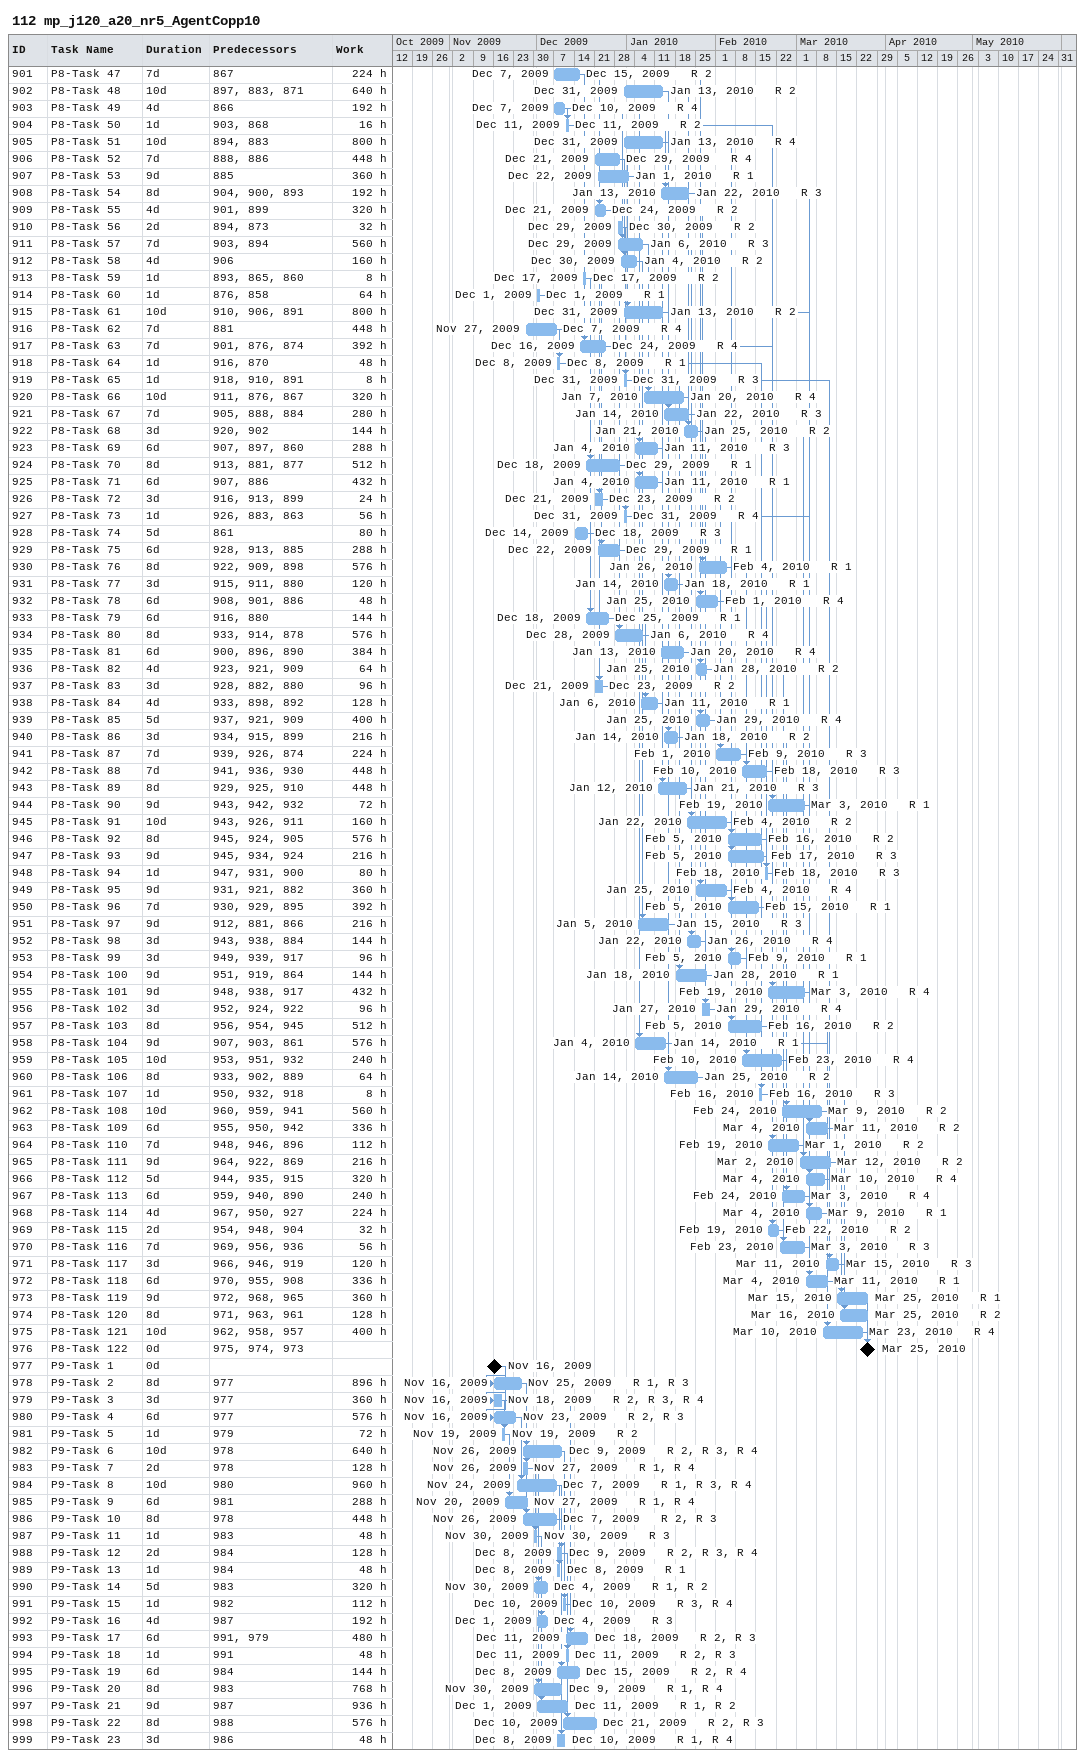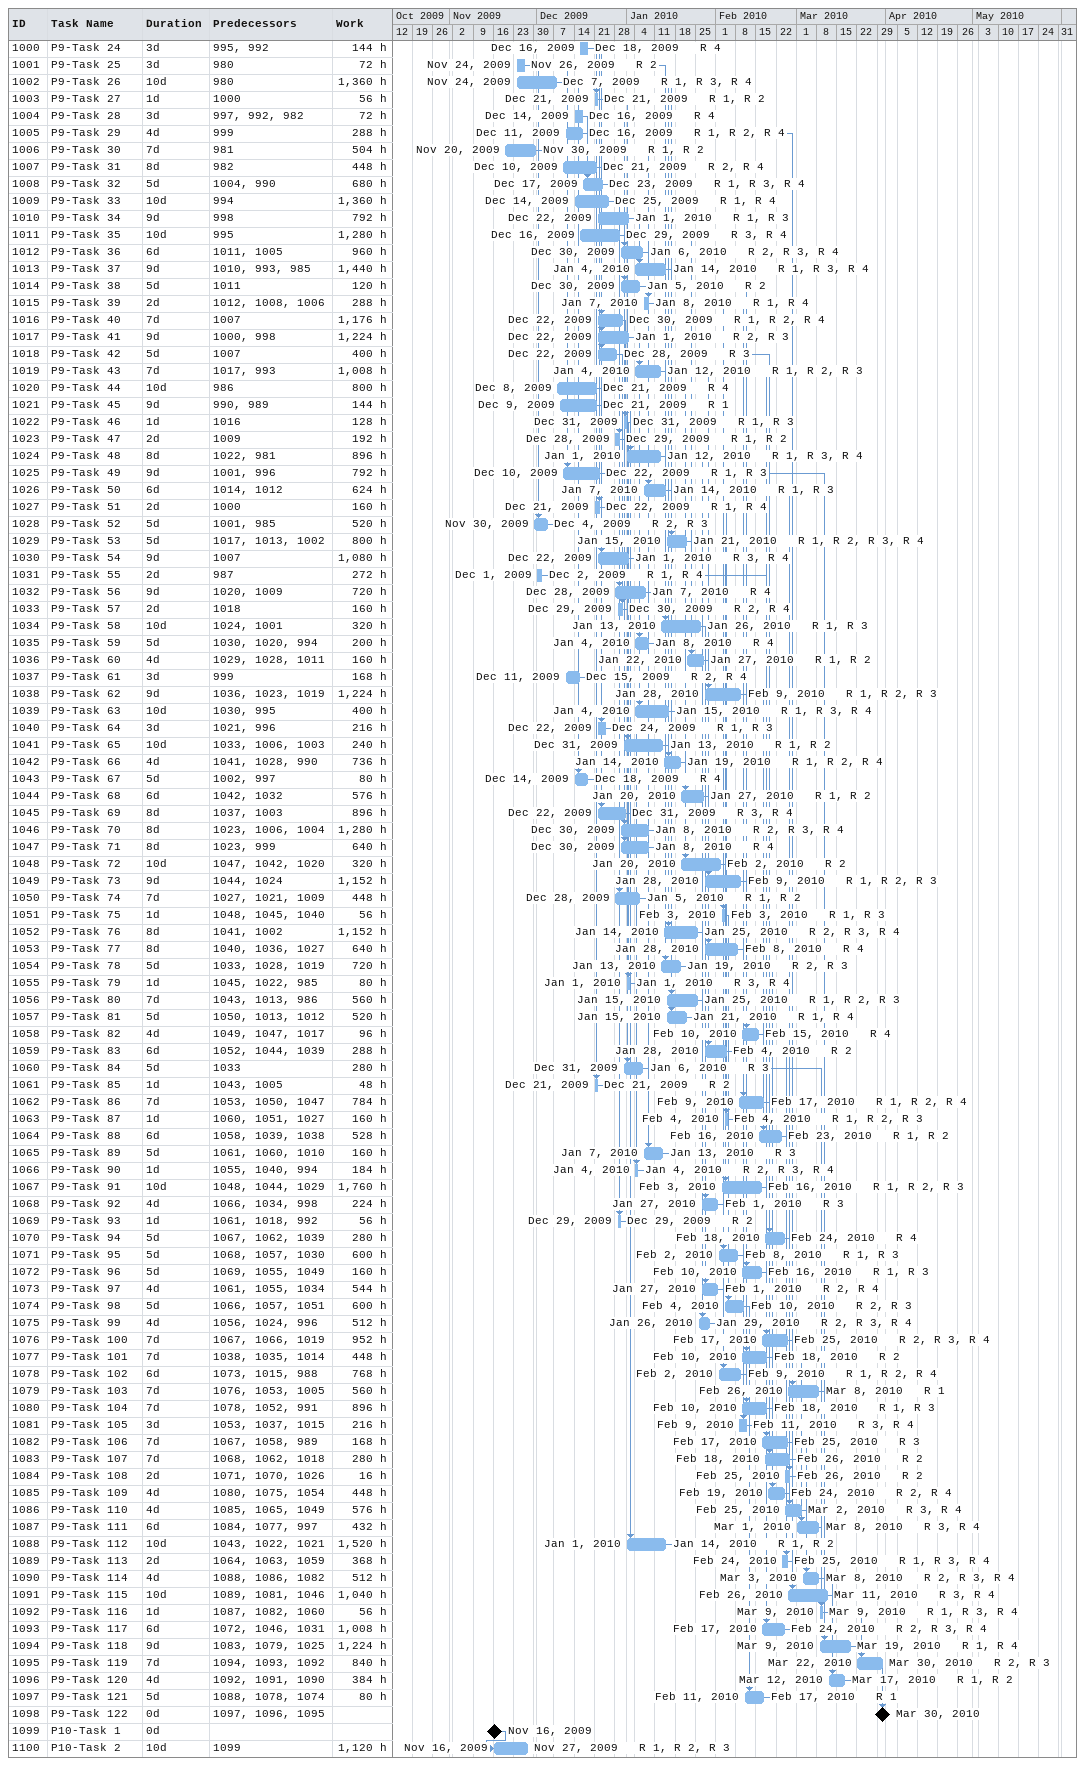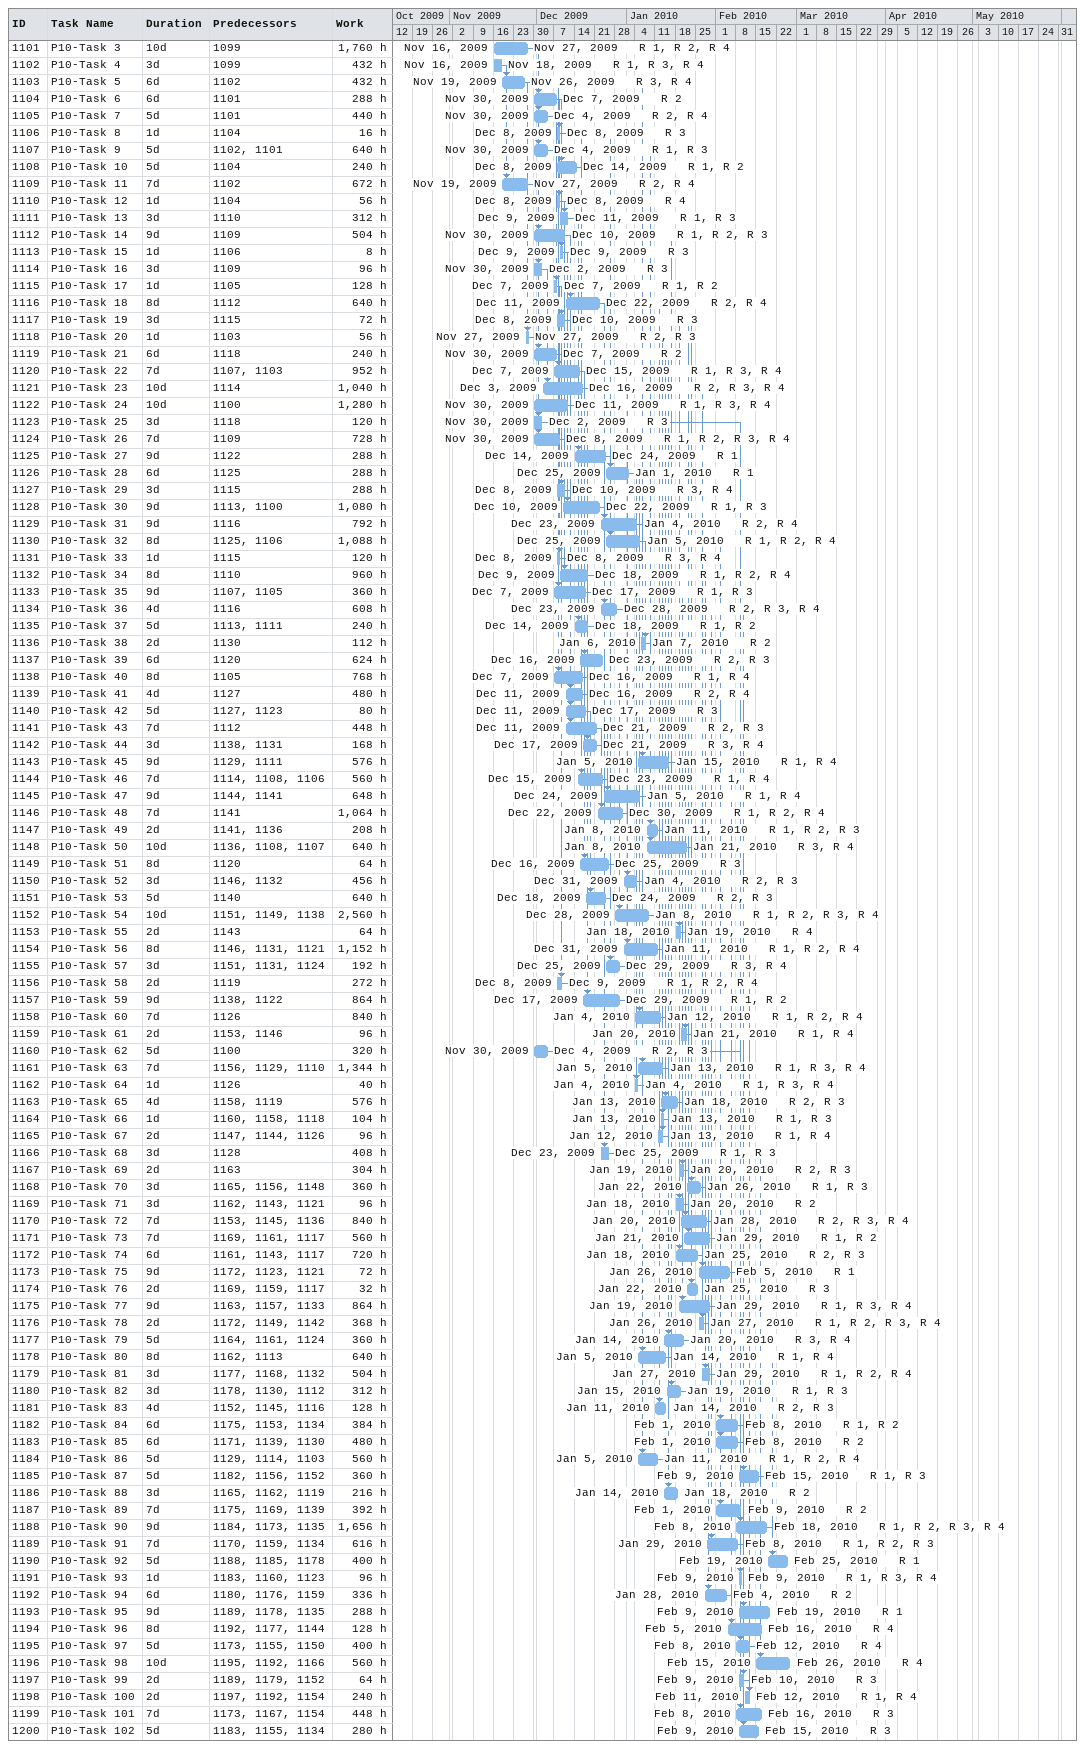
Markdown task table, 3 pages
112 mp_j120_a20_nr5_AgentCopp10

| ID | Task | Duration | Start | Finish | Predecessors | Resources | Work (h) |
|---|---|---|---|---|---|---|---|
| 901 | P8-Task 47 | 7d | 2009-12-07 | 2009-12-15 | 867 | R 2 | 224 |
| 902 | P8-Task 48 | 10d | 2009-12-31 | 2010-01-13 | 897, 883, 871 | R 2 | 640 |
| 903 | P8-Task 49 | 4d | 2009-12-07 | 2009-12-10 | 866 | R 4 | 192 |
| 904 | P8-Task 50 | 1d | 2009-12-11 | 2009-12-11 | 903, 868 | R 2 | 16 |
| 905 | P8-Task 51 | 10d | 2009-12-31 | 2010-01-13 | 894, 883 | R 4 | 800 |
| 906 | P8-Task 52 | 7d | 2009-12-21 | 2009-12-29 | 888, 886 | R 4 | 448 |
| 907 | P8-Task 53 | 9d | 2009-12-22 | 2010-01-01 | 885 | R 1 | 360 |
| 908 | P8-Task 54 | 8d | 2010-01-13 | 2010-01-22 | 904, 900, 893 | R 3 | 192 |
| 909 | P8-Task 55 | 4d | 2009-12-21 | 2009-12-24 | 901, 899 | R 2 | 320 |
| 910 | P8-Task 56 | 2d | 2009-12-29 | 2009-12-30 | 894, 873 | R 2 | 32 |
| 911 | P8-Task 57 | 7d | 2009-12-29 | 2010-01-06 | 903, 894 | R 3 | 560 |
| 912 | P8-Task 58 | 4d | 2009-12-30 | 2010-01-04 | 906 | R 2 | 160 |
| 913 | P8-Task 59 | 1d | 2009-12-17 | 2009-12-17 | 893, 865, 860 | R 2 | 8 |
| 914 | P8-Task 60 | 1d | 2009-12-01 | 2009-12-01 | 876, 858 | R 1 | 64 |
| 915 | P8-Task 61 | 10d | 2009-12-31 | 2010-01-13 | 910, 906, 891 | R 2 | 800 |
| 916 | P8-Task 62 | 7d | 2009-11-27 | 2009-12-07 | 881 | R 4 | 448 |
| 917 | P8-Task 63 | 7d | 2009-12-16 | 2009-12-24 | 901, 876, 874 | R 4 | 392 |
| 918 | P8-Task 64 | 1d | 2009-12-08 | 2009-12-08 | 916, 870 | R 1 | 48 |
| 919 | P8-Task 65 | 1d | 2009-12-31 | 2009-12-31 | 918, 910, 891 | R 3 | 8 |
| 920 | P8-Task 66 | 10d | 2010-01-07 | 2010-01-20 | 911, 876, 867 | R 4 | 320 |
| 921 | P8-Task 67 | 7d | 2010-01-14 | 2010-01-22 | 905, 888, 884 | R 3 | 280 |
| 922 | P8-Task 68 | 3d | 2010-01-21 | 2010-01-25 | 920, 902 | R 2 | 144 |
| 923 | P8-Task 69 | 6d | 2010-01-04 | 2010-01-11 | 907, 897, 860 | R 3 | 288 |
| 924 | P8-Task 70 | 8d | 2009-12-18 | 2009-12-29 | 913, 881, 877 | R 1 | 512 |
| 925 | P8-Task 71 | 6d | 2010-01-04 | 2010-01-11 | 907, 886 | R 1 | 432 |
| 926 | P8-Task 72 | 3d | 2009-12-21 | 2009-12-23 | 916, 913, 899 | R 2 | 24 |
| 927 | P8-Task 73 | 1d | 2009-12-31 | 2009-12-31 | 926, 883, 863 | R 4 | 56 |
| 928 | P8-Task 74 | 5d | 2009-12-14 | 2009-12-18 | 861 | R 3 | 80 |
| 929 | P8-Task 75 | 6d | 2009-12-22 | 2009-12-29 | 928, 913, 885 | R 1 | 288 |
| 930 | P8-Task 76 | 8d | 2010-01-26 | 2010-02-04 | 922, 909, 898 | R 1 | 576 |
| 931 | P8-Task 77 | 3d | 2010-01-14 | 2010-01-18 | 915, 911, 880 | R 1 | 120 |
| 932 | P8-Task 78 | 6d | 2010-01-25 | 2010-02-01 | 908, 901, 886 | R 4 | 48 |
| 933 | P8-Task 79 | 6d | 2009-12-18 | 2009-12-25 | 916, 880 | R 1 | 144 |
| 934 | P8-Task 80 | 8d | 2009-12-28 | 2010-01-06 | 933, 914, 878 | R 4 | 576 |
| 935 | P8-Task 81 | 6d | 2010-01-13 | 2010-01-20 | 900, 896, 890 | R 4 | 384 |
| 936 | P8-Task 82 | 4d | 2010-01-25 | 2010-01-28 | 923, 921, 909 | R 2 | 64 |
| 937 | P8-Task 83 | 3d | 2009-12-21 | 2009-12-23 | 928, 882, 880 | R 2 | 96 |
| 938 | P8-Task 84 | 4d | 2010-01-06 | 2010-01-11 | 933, 898, 892 | R 1 | 128 |
| 939 | P8-Task 85 | 5d | 2010-01-25 | 2010-01-29 | 937, 921, 909 | R 4 | 400 |
| 940 | P8-Task 86 | 3d | 2010-01-14 | 2010-01-18 | 934, 915, 899 | R 2 | 216 |
| 941 | P8-Task 87 | 7d | 2010-02-01 | 2010-02-09 | 939, 926, 874 | R 3 | 224 |
| 942 | P8-Task 88 | 7d | 2010-02-10 | 2010-02-18 | 941, 936, 930 | R 3 | 448 |
| 943 | P8-Task 89 | 8d | 2010-01-12 | 2010-01-21 | 929, 925, 910 | R 3 | 448 |
| 944 | P8-Task 90 | 9d | 2010-02-19 | 2010-03-03 | 943, 942, 932 | R 1 | 72 |
| 945 | P8-Task 91 | 10d | 2010-01-22 | 2010-02-04 | 943, 926, 911 | R 2 | 160 |
| 946 | P8-Task 92 | 8d | 2010-02-05 | 2010-02-16 | 945, 924, 905 | R 2 | 576 |
| 947 | P8-Task 93 | 9d | 2010-02-05 | 2010-02-17 | 945, 934, 924 | R 3 | 216 |
| 948 | P8-Task 94 | 1d | 2010-02-18 | 2010-02-18 | 947, 931, 900 | R 3 | 80 |
| 949 | P8-Task 95 | 9d | 2010-01-25 | 2010-02-04 | 931, 921, 882 | R 4 | 360 |
| 950 | P8-Task 96 | 7d | 2010-02-05 | 2010-02-15 | 930, 929, 895 | R 1 | 392 |
| 951 | P8-Task 97 | 9d | 2010-01-05 | 2010-01-15 | 912, 881, 866 | R 3 | 216 |
| 952 | P8-Task 98 | 3d | 2010-01-22 | 2010-01-26 | 943, 938, 884 | R 4 | 144 |
| 953 | P8-Task 99 | 3d | 2010-02-05 | 2010-02-09 | 949, 939, 917 | R 1 | 96 |
| 954 | P8-Task 100 | 9d | 2010-01-18 | 2010-01-28 | 951, 919, 864 | R 1 | 144 |
| 955 | P8-Task 101 | 9d | 2010-02-19 | 2010-03-03 | 948, 938, 917 | R 4 | 432 |
| 956 | P8-Task 102 | 3d | 2010-01-27 | 2010-01-29 | 952, 924, 922 | R 4 | 96 |
| 957 | P8-Task 103 | 8d | 2010-02-05 | 2010-02-16 | 956, 954, 945 | R 2 | 512 |
| 958 | P8-Task 104 | 9d | 2010-01-04 | 2010-01-14 | 907, 903, 861 | R 1 | 576 |
| 959 | P8-Task 105 | 10d | 2010-02-10 | 2010-02-23 | 953, 951, 932 | R 4 | 240 |
| 960 | P8-Task 106 | 8d | 2010-01-14 | 2010-01-25 | 933, 902, 889 | R 2 | 64 |
| 961 | P8-Task 107 | 1d | 2010-02-16 | 2010-02-16 | 950, 932, 918 | R 3 | 8 |
| 962 | P8-Task 108 | 10d | 2010-02-24 | 2010-03-09 | 960, 959, 941 | R 2 | 560 |
| 963 | P8-Task 109 | 6d | 2010-03-04 | 2010-03-11 | 955, 950, 942 | R 2 | 336 |
| 964 | P8-Task 110 | 7d | 2010-02-19 | 2010-03-01 | 948, 946, 896 | R 2 | 112 |
| 965 | P8-Task 111 | 9d | 2010-03-02 | 2010-03-12 | 964, 922, 869 | R 2 | 216 |
| 966 | P8-Task 112 | 5d | 2010-03-04 | 2010-03-10 | 944, 935, 915 | R 4 | 320 |
| 967 | P8-Task 113 | 6d | 2010-02-24 | 2010-03-03 | 959, 940, 890 | R 4 | 240 |
| 968 | P8-Task 114 | 4d | 2010-03-04 | 2010-03-09 | 967, 950, 927 | R 1 | 224 |
| 969 | P8-Task 115 | 2d | 2010-02-19 | 2010-02-22 | 954, 948, 904 | R 2 | 32 |
| 970 | P8-Task 116 | 7d | 2010-02-23 | 2010-03-03 | 969, 956, 936 | R 3 | 56 |
| 971 | P8-Task 117 | 3d | 2010-03-11 | 2010-03-15 | 966, 946, 919 | R 3 | 120 |
| 972 | P8-Task 118 | 6d | 2010-03-04 | 2010-03-11 | 970, 955, 908 | R 1 | 336 |
| 973 | P8-Task 119 | 9d | 2010-03-15 | 2010-03-25 | 972, 968, 965 | R 1 | 360 |
| 974 | P8-Task 120 | 8d | 2010-03-16 | 2010-03-25 | 971, 963, 961 | R 2 | 128 |
| 975 | P8-Task 121 | 10d | 2010-03-10 | 2010-03-23 | 962, 958, 957 | R 4 | 400 |
| 976 | P8-Task 122 | 0d | 2010-03-25 | 2010-03-25 | 975, 974, 973 |  |  |
| 977 | P9-Task 1 | 0d | 2009-11-16 | 2009-11-16 |  |  |  |
| 978 | P9-Task 2 | 8d | 2009-11-16 | 2009-11-25 | 977 | R 1, R 3 | 896 |
| 979 | P9-Task 3 | 3d | 2009-11-16 | 2009-11-18 | 977 | R 2, R 3, R 4 | 360 |
| 980 | P9-Task 4 | 6d | 2009-11-16 | 2009-11-23 | 977 | R 2, R 3 | 576 |
| 981 | P9-Task 5 | 1d | 2009-11-19 | 2009-11-19 | 979 | R 2 | 72 |
| 982 | P9-Task 6 | 10d | 2009-11-26 | 2009-12-09 | 978 | R 2, R 3, R 4 | 640 |
| 983 | P9-Task 7 | 2d | 2009-11-26 | 2009-11-27 | 978 | R 1, R 4 | 128 |
| 984 | P9-Task 8 | 10d | 2009-11-24 | 2009-12-07 | 980 | R 1, R 3, R 4 | 960 |
| 985 | P9-Task 9 | 6d | 2009-11-20 | 2009-11-27 | 981 | R 1, R 4 | 288 |
| 986 | P9-Task 10 | 8d | 2009-11-26 | 2009-12-07 | 978 | R 2, R 3 | 448 |
| 987 | P9-Task 11 | 1d | 2009-11-30 | 2009-11-30 | 983 | R 3 | 48 |
| 988 | P9-Task 12 | 2d | 2009-12-08 | 2009-12-09 | 984 | R 2, R 3, R 4 | 128 |
| 989 | P9-Task 13 | 1d | 2009-12-08 | 2009-12-08 | 984 | R 1 | 48 |
| 990 | P9-Task 14 | 5d | 2009-11-30 | 2009-12-04 | 983 | R 1, R 2 | 320 |
| 991 | P9-Task 15 | 1d | 2009-12-10 | 2009-12-10 | 982 | R 3, R 4 | 112 |
| 992 | P9-Task 16 | 4d | 2009-12-01 | 2009-12-04 | 987 | R 3 | 192 |
| 993 | P9-Task 17 | 6d | 2009-12-11 | 2009-12-18 | 991, 979 | R 2, R 3 | 480 |
| 994 | P9-Task 18 | 1d | 2009-12-11 | 2009-12-11 | 991 | R 2, R 3 | 48 |
| 995 | P9-Task 19 | 6d | 2009-12-08 | 2009-12-15 | 984 | R 2, R 4 | 144 |
| 996 | P9-Task 20 | 8d | 2009-11-30 | 2009-12-09 | 983 | R 1, R 4 | 768 |
| 997 | P9-Task 21 | 9d | 2009-12-01 | 2009-12-11 | 987 | R 1, R 2 | 936 |
| 998 | P9-Task 22 | 8d | 2009-12-10 | 2009-12-21 | 988 | R 2, R 3 | 576 |
| 999 | P9-Task 23 | 3d | 2009-12-08 | 2009-12-10 | 986 | R 1, R 4 | 48 |
| 1000 | P9-Task 24 | 3d | 2009-12-16 | 2009-12-18 | 995, 992 | R 4 | 144 |
| 1001 | P9-Task 25 | 3d | 2009-11-24 | 2009-11-26 | 980 | R 2 | 72 |
| 1002 | P9-Task 26 | 10d | 2009-11-24 | 2009-12-07 | 980 | R 1, R 3, R 4 | 1360 |
| 1003 | P9-Task 27 | 1d | 2009-12-21 | 2009-12-21 | 1000 | R 1, R 2 | 56 |
| 1004 | P9-Task 28 | 3d | 2009-12-14 | 2009-12-16 | 997, 992, 982 | R 4 | 72 |
| 1005 | P9-Task 29 | 4d | 2009-12-11 | 2009-12-16 | 999 | R 1, R 2, R 4 | 288 |
| 1006 | P9-Task 30 | 7d | 2009-11-20 | 2009-11-30 | 981 | R 1, R 2 | 504 |
| 1007 | P9-Task 31 | 8d | 2009-12-10 | 2009-12-21 | 982 | R 2, R 4 | 448 |
| 1008 | P9-Task 32 | 5d | 2009-12-17 | 2009-12-23 | 1004, 990 | R 1, R 3, R 4 | 680 |
| 1009 | P9-Task 33 | 10d | 2009-12-14 | 2009-12-25 | 994 | R 1, R 4 | 1360 |
| 1010 | P9-Task 34 | 9d | 2009-12-22 | 2010-01-01 | 998 | R 1, R 3 | 792 |
| 1011 | P9-Task 35 | 10d | 2009-12-16 | 2009-12-29 | 995 | R 3, R 4 | 1280 |
| 1012 | P9-Task 36 | 6d | 2009-12-30 | 2010-01-06 | 1011, 1005 | R 2, R 3, R 4 | 960 |
| 1013 | P9-Task 37 | 9d | 2010-01-04 | 2010-01-14 | 1010, 993, 985 | R 1, R 3, R 4 | 1440 |
| 1014 | P9-Task 38 | 5d | 2009-12-30 | 2010-01-05 | 1011 | R 2 | 120 |
| 1015 | P9-Task 39 | 2d | 2010-01-07 | 2010-01-08 | 1012, 1008, 1006 | R 1, R 4 | 288 |
| 1016 | P9-Task 40 | 7d | 2009-12-22 | 2009-12-30 | 1007 | R 1, R 2, R 4 | 1176 |
| 1017 | P9-Task 41 | 9d | 2009-12-22 | 2010-01-01 | 1000, 998 | R 2, R 3 | 1224 |
| 1018 | P9-Task 42 | 5d | 2009-12-22 | 2009-12-28 | 1007 | R 3 | 400 |
| 1019 | P9-Task 43 | 7d | 2010-01-04 | 2010-01-12 | 1017, 993 | R 1, R 2, R 3 | 1008 |
| 1020 | P9-Task 44 | 10d | 2009-12-08 | 2009-12-21 | 986 | R 4 | 800 |
| 1021 | P9-Task 45 | 9d | 2009-12-09 | 2009-12-21 | 990, 989 | R 1 | 144 |
| 1022 | P9-Task 46 | 1d | 2009-12-31 | 2009-12-31 | 1016 | R 1, R 3 | 128 |
| 1023 | P9-Task 47 | 2d | 2009-12-28 | 2009-12-29 | 1009 | R 1, R 2 | 192 |
| 1024 | P9-Task 48 | 8d | 2010-01-01 | 2010-01-12 | 1022, 981 | R 1, R 3, R 4 | 896 |
| 1025 | P9-Task 49 | 9d | 2009-12-10 | 2009-12-22 | 1001, 996 | R 1, R 3 | 792 |
| 1026 | P9-Task 50 | 6d | 2010-01-07 | 2010-01-14 | 1014, 1012 | R 1, R 3 | 624 |
| 1027 | P9-Task 51 | 2d | 2009-12-21 | 2009-12-22 | 1000 | R 1, R 4 | 160 |
| 1028 | P9-Task 52 | 5d | 2009-11-30 | 2009-12-04 | 1001, 985 | R 2, R 3 | 520 |
| 1029 | P9-Task 53 | 5d | 2010-01-15 | 2010-01-21 | 1017, 1013, 1002 | R 1, R 2, R 3, R 4 | 800 |
| 1030 | P9-Task 54 | 9d | 2009-12-22 | 2010-01-01 | 1007 | R 3, R 4 | 1080 |
| 1031 | P9-Task 55 | 2d | 2009-12-01 | 2009-12-02 | 987 | R 1, R 4 | 272 |
| 1032 | P9-Task 56 | 9d | 2009-12-28 | 2010-01-07 | 1020, 1009 | R 4 | 720 |
| 1033 | P9-Task 57 | 2d | 2009-12-29 | 2009-12-30 | 1018 | R 2, R 4 | 160 |
| 1034 | P9-Task 58 | 10d | 2010-01-13 | 2010-01-26 | 1024, 1001 | R 1, R 3 | 320 |
| 1035 | P9-Task 59 | 5d | 2010-01-04 | 2010-01-08 | 1030, 1020, 994 | R 4 | 200 |
| 1036 | P9-Task 60 | 4d | 2010-01-22 | 2010-01-27 | 1029, 1028, 1011 | R 1, R 2 | 160 |
| 1037 | P9-Task 61 | 3d | 2009-12-11 | 2009-12-15 | 999 | R 2, R 4 | 168 |
| 1038 | P9-Task 62 | 9d | 2010-01-28 | 2010-02-09 | 1036, 1023, 1019 | R 1, R 2, R 3 | 1224 |
| 1039 | P9-Task 63 | 10d | 2010-01-04 | 2010-01-15 | 1030, 995 | R 1, R 3, R 4 | 400 |
| 1040 | P9-Task 64 | 3d | 2009-12-22 | 2009-12-24 | 1021, 996 | R 1, R 3 | 216 |
| 1041 | P9-Task 65 | 10d | 2009-12-31 | 2010-01-13 | 1033, 1006, 1003 | R 1, R 2 | 240 |
| 1042 | P9-Task 66 | 4d | 2010-01-14 | 2010-01-19 | 1041, 1028, 990 | R 1, R 2, R 4 | 736 |
| 1043 | P9-Task 67 | 5d | 2009-12-14 | 2009-12-18 | 1002, 997 | R 4 | 80 |
| 1044 | P9-Task 68 | 6d | 2010-01-20 | 2010-01-27 | 1042, 1032 | R 1, R 2 | 576 |
| 1045 | P9-Task 69 | 8d | 2009-12-22 | 2009-12-31 | 1037, 1003 | R 3, R 4 | 896 |
| 1046 | P9-Task 70 | 8d | 2009-12-30 | 2010-01-08 | 1023, 1006, 1004 | R 2, R 3, R 4 | 1280 |
| 1047 | P9-Task 71 | 8d | 2009-12-30 | 2010-01-08 | 1023, 999 | R 4 | 640 |
| 1048 | P9-Task 72 | 10d | 2010-01-20 | 2010-02-02 | 1047, 1042, 1020 | R 2 | 320 |
| 1049 | P9-Task 73 | 9d | 2010-01-28 | 2010-02-09 | 1044, 1024 | R 1, R 2, R 3 | 1152 |
| 1050 | P9-Task 74 | 7d | 2009-12-28 | 2010-01-05 | 1027, 1021, 1009 | R 1, R 2 | 448 |
| 1051 | P9-Task 75 | 1d | 2010-02-03 | 2010-02-03 | 1048, 1045, 1040 | R 1, R 3 | 56 |
| 1052 | P9-Task 76 | 8d | 2010-01-14 | 2010-01-25 | 1041, 1002 | R 2, R 3, R 4 | 1152 |
| 1053 | P9-Task 77 | 8d | 2010-01-28 | 2010-02-08 | 1040, 1036, 1027 | R 4 | 640 |
| 1054 | P9-Task 78 | 5d | 2010-01-13 | 2010-01-19 | 1033, 1028, 1019 | R 2, R 3 | 720 |
| 1055 | P9-Task 79 | 1d | 2010-01-01 | 2010-01-01 | 1045, 1022, 985 | R 3, R 4 | 80 |
| 1056 | P9-Task 80 | 7d | 2010-01-15 | 2010-01-25 | 1043, 1013, 986 | R 1, R 2, R 3 | 560 |
| 1057 | P9-Task 81 | 5d | 2010-01-15 | 2010-01-21 | 1050, 1013, 1012 | R 1, R 4 | 520 |
| 1058 | P9-Task 82 | 4d | 2010-02-10 | 2010-02-15 | 1049, 1047, 1017 | R 4 | 96 |
| 1059 | P9-Task 83 | 6d | 2010-01-28 | 2010-02-04 | 1052, 1044, 1039 | R 2 | 288 |
| 1060 | P9-Task 84 | 5d | 2009-12-31 | 2010-01-06 | 1033 | R 3 | 280 |
| 1061 | P9-Task 85 | 1d | 2009-12-21 | 2009-12-21 | 1043, 1005 | R 2 | 48 |
| 1062 | P9-Task 86 | 7d | 2010-02-09 | 2010-02-17 | 1053, 1050, 1047 | R 1, R 2, R 4 | 784 |
| 1063 | P9-Task 87 | 1d | 2010-02-04 | 2010-02-04 | 1060, 1051, 1027 | R 1, R 2, R 3 | 160 |
| 1064 | P9-Task 88 | 6d | 2010-02-16 | 2010-02-23 | 1058, 1039, 1038 | R 1, R 2 | 528 |
| 1065 | P9-Task 89 | 5d | 2010-01-07 | 2010-01-13 | 1061, 1060, 1010 | R 3 | 160 |
| 1066 | P9-Task 90 | 1d | 2010-01-04 | 2010-01-04 | 1055, 1040, 994 | R 2, R 3, R 4 | 184 |
| 1067 | P9-Task 91 | 10d | 2010-02-03 | 2010-02-16 | 1048, 1044, 1029 | R 1, R 2, R 3 | 1760 |
| 1068 | P9-Task 92 | 4d | 2010-01-27 | 2010-02-01 | 1066, 1034, 998 | R 3 | 224 |
| 1069 | P9-Task 93 | 1d | 2009-12-29 | 2009-12-29 | 1061, 1018, 992 | R 2 | 56 |
| 1070 | P9-Task 94 | 5d | 2010-02-18 | 2010-02-24 | 1067, 1062, 1039 | R 4 | 280 |
| 1071 | P9-Task 95 | 5d | 2010-02-02 | 2010-02-08 | 1068, 1057, 1030 | R 1, R 3 | 600 |
| 1072 | P9-Task 96 | 5d | 2010-02-10 | 2010-02-16 | 1069, 1055, 1049 | R 1, R 3 | 160 |
| 1073 | P9-Task 97 | 4d | 2010-01-27 | 2010-02-01 | 1061, 1055, 1034 | R 2, R 4 | 544 |
| 1074 | P9-Task 98 | 5d | 2010-02-04 | 2010-02-10 | 1066, 1057, 1051 | R 2, R 3 | 600 |
| 1075 | P9-Task 99 | 4d | 2010-01-26 | 2010-01-29 | 1056, 1024, 996 | R 2, R 3, R 4 | 512 |
| 1076 | P9-Task 100 | 7d | 2010-02-17 | 2010-02-25 | 1067, 1066, 1019 | R 2, R 3, R 4 | 952 |
| 1077 | P9-Task 101 | 7d | 2010-02-10 | 2010-02-18 | 1038, 1035, 1014 | R 2 | 448 |
| 1078 | P9-Task 102 | 6d | 2010-02-02 | 2010-02-09 | 1073, 1015, 988 | R 1, R 2, R 4 | 768 |
| 1079 | P9-Task 103 | 7d | 2010-02-26 | 2010-03-08 | 1076, 1053, 1005 | R 1 | 560 |
| 1080 | P9-Task 104 | 7d | 2010-02-10 | 2010-02-18 | 1078, 1052, 991 | R 1, R 3 | 896 |
| 1081 | P9-Task 105 | 3d | 2010-02-09 | 2010-02-11 | 1053, 1037, 1015 | R 3, R 4 | 216 |
| 1082 | P9-Task 106 | 7d | 2010-02-17 | 2010-02-25 | 1067, 1058, 989 | R 3 | 168 |
| 1083 | P9-Task 107 | 7d | 2010-02-18 | 2010-02-26 | 1068, 1062, 1018 | R 2 | 280 |
| 1084 | P9-Task 108 | 2d | 2010-02-25 | 2010-02-26 | 1071, 1070, 1026 | R 2 | 16 |
| 1085 | P9-Task 109 | 4d | 2010-02-19 | 2010-02-24 | 1080, 1075, 1054 | R 2, R 4 | 448 |
| 1086 | P9-Task 110 | 4d | 2010-02-25 | 2010-03-02 | 1085, 1065, 1049 | R 3, R 4 | 576 |
| 1087 | P9-Task 111 | 6d | 2010-03-01 | 2010-03-08 | 1084, 1077, 997 | R 3, R 4 | 432 |
| 1088 | P9-Task 112 | 10d | 2010-01-01 | 2010-01-14 | 1043, 1022, 1021 | R 1, R 2 | 1520 |
| 1089 | P9-Task 113 | 2d | 2010-02-24 | 2010-02-25 | 1064, 1063, 1059 | R 1, R 3, R 4 | 368 |
| 1090 | P9-Task 114 | 4d | 2010-03-03 | 2010-03-08 | 1088, 1086, 1082 | R 2, R 3, R 4 | 512 |
| 1091 | P9-Task 115 | 10d | 2010-02-26 | 2010-03-11 | 1089, 1081, 1046 | R 3, R 4 | 1040 |
| 1092 | P9-Task 116 | 1d | 2010-03-09 | 2010-03-09 | 1087, 1082, 1060 | R 1, R 3, R 4 | 56 |
| 1093 | P9-Task 117 | 6d | 2010-02-17 | 2010-02-24 | 1072, 1046, 1031 | R 2, R 3, R 4 | 1008 |
| 1094 | P9-Task 118 | 9d | 2010-03-09 | 2010-03-19 | 1083, 1079, 1025 | R 1, R 4 | 1224 |
| 1095 | P9-Task 119 | 7d | 2010-03-22 | 2010-03-30 | 1094, 1093, 1092 | R 2, R 3 | 840 |
| 1096 | P9-Task 120 | 4d | 2010-03-12 | 2010-03-17 | 1092, 1091, 1090 | R 1, R 2 | 384 |
| 1097 | P9-Task 121 | 5d | 2010-02-11 | 2010-02-17 | 1088, 1078, 1074 | R 1 | 80 |
| 1098 | P9-Task 122 | 0d | 2010-03-30 | 2010-03-30 | 1097, 1096, 1095 |  |  |
| 1099 | P10-Task 1 | 0d | 2009-11-16 | 2009-11-16 |  |  |  |
| 1100 | P10-Task 2 | 10d | 2009-11-16 | 2009-11-27 | 1099 | R 1, R 2, R 3 | 1120 |
| 1101 | P10-Task 3 | 10d | 2009-11-16 | 2009-11-27 | 1099 | R 1, R 2, R 4 | 1760 |
| 1102 | P10-Task 4 | 3d | 2009-11-16 | 2009-11-18 | 1099 | R 1, R 3, R 4 | 432 |
| 1103 | P10-Task 5 | 6d | 2009-11-19 | 2009-11-26 | 1102 | R 3, R 4 | 432 |
| 1104 | P10-Task 6 | 6d | 2009-11-30 | 2009-12-07 | 1101 | R 2 | 288 |
| 1105 | P10-Task 7 | 5d | 2009-11-30 | 2009-12-04 | 1101 | R 2, R 4 | 440 |
| 1106 | P10-Task 8 | 1d | 2009-12-08 | 2009-12-08 | 1104 | R 3 | 16 |
| 1107 | P10-Task 9 | 5d | 2009-11-30 | 2009-12-04 | 1102, 1101 | R 1, R 3 | 640 |
| 1108 | P10-Task 10 | 5d | 2009-12-08 | 2009-12-14 | 1104 | R 1, R 2 | 240 |
| 1109 | P10-Task 11 | 7d | 2009-11-19 | 2009-11-27 | 1102 | R 2, R 4 | 672 |
| 1110 | P10-Task 12 | 1d | 2009-12-08 | 2009-12-08 | 1104 | R 4 | 56 |
| 1111 | P10-Task 13 | 3d | 2009-12-09 | 2009-12-11 | 1110 | R 1, R 3 | 312 |
| 1112 | P10-Task 14 | 9d | 2009-11-30 | 2009-12-10 | 1109 | R 1, R 2, R 3 | 504 |
| 1113 | P10-Task 15 | 1d | 2009-12-09 | 2009-12-09 | 1106 | R 3 | 8 |
| 1114 | P10-Task 16 | 3d | 2009-11-30 | 2009-12-02 | 1109 | R 3 | 96 |
| 1115 | P10-Task 17 | 1d | 2009-12-07 | 2009-12-07 | 1105 | R 1, R 2 | 128 |
| 1116 | P10-Task 18 | 8d | 2009-12-11 | 2009-12-22 | 1112 | R 2, R 4 | 640 |
| 1117 | P10-Task 19 | 3d | 2009-12-08 | 2009-12-10 | 1115 | R 3 | 72 |
| 1118 | P10-Task 20 | 1d | 2009-11-27 | 2009-11-27 | 1103 | R 2, R 3 | 56 |
| 1119 | P10-Task 21 | 6d | 2009-11-30 | 2009-12-07 | 1118 | R 2 | 240 |
| 1120 | P10-Task 22 | 7d | 2009-12-07 | 2009-12-15 | 1107, 1103 | R 1, R 3, R 4 | 952 |
| 1121 | P10-Task 23 | 10d | 2009-12-03 | 2009-12-16 | 1114 | R 2, R 3, R 4 | 1040 |
| 1122 | P10-Task 24 | 10d | 2009-11-30 | 2009-12-11 | 1100 | R 1, R 3, R 4 | 1280 |
| 1123 | P10-Task 25 | 3d | 2009-11-30 | 2009-12-02 | 1118 | R 3 | 120 |
| 1124 | P10-Task 26 | 7d | 2009-11-30 | 2009-12-08 | 1109 | R 1, R 2, R 3, R 4 | 728 |
| 1125 | P10-Task 27 | 9d | 2009-12-14 | 2009-12-24 | 1122 | R 1 | 288 |
| 1126 | P10-Task 28 | 6d | 2009-12-25 | 2010-01-01 | 1125 | R 1 | 288 |
| 1127 | P10-Task 29 | 3d | 2009-12-08 | 2009-12-10 | 1115 | R 3, R 4 | 288 |
| 1128 | P10-Task 30 | 9d | 2009-12-10 | 2009-12-22 | 1113, 1100 | R 1, R 3 | 1080 |
| 1129 | P10-Task 31 | 9d | 2009-12-23 | 2010-01-04 | 1116 | R 2, R 4 | 792 |
| 1130 | P10-Task 32 | 8d | 2009-12-25 | 2010-01-05 | 1125, 1106 | R 1, R 2, R 4 | 1088 |
| 1131 | P10-Task 33 | 1d | 2009-12-08 | 2009-12-08 | 1115 | R 3, R 4 | 120 |
| 1132 | P10-Task 34 | 8d | 2009-12-09 | 2009-12-18 | 1110 | R 1, R 2, R 4 | 960 |
| 1133 | P10-Task 35 | 9d | 2009-12-07 | 2009-12-17 | 1107, 1105 | R 1, R 3 | 360 |
| 1134 | P10-Task 36 | 4d | 2009-12-23 | 2009-12-28 | 1116 | R 2, R 3, R 4 | 608 |
| 1135 | P10-Task 37 | 5d | 2009-12-14 | 2009-12-18 | 1113, 1111 | R 1, R 2 | 240 |
| 1136 | P10-Task 38 | 2d | 2010-01-06 | 2010-01-07 | 1130 | R 2 | 112 |
| 1137 | P10-Task 39 | 6d | 2009-12-16 | 2009-12-23 | 1120 | R 2, R 3 | 624 |
| 1138 | P10-Task 40 | 8d | 2009-12-07 | 2009-12-16 | 1105 | R 1, R 4 | 768 |
| 1139 | P10-Task 41 | 4d | 2009-12-11 | 2009-12-16 | 1127 | R 2, R 4 | 480 |
| 1140 | P10-Task 42 | 5d | 2009-12-11 | 2009-12-17 | 1127, 1123 | R 3 | 80 |
| 1141 | P10-Task 43 | 7d | 2009-12-11 | 2009-12-21 | 1112 | R 2, R 3 | 448 |
| 1142 | P10-Task 44 | 3d | 2009-12-17 | 2009-12-21 | 1138, 1131 | R 3, R 4 | 168 |
| 1143 | P10-Task 45 | 9d | 2010-01-05 | 2010-01-15 | 1129, 1111 | R 1, R 4 | 576 |
| 1144 | P10-Task 46 | 7d | 2009-12-15 | 2009-12-23 | 1114, 1108, 1106 | R 1, R 4 | 560 |
| 1145 | P10-Task 47 | 9d | 2009-12-24 | 2010-01-05 | 1144, 1141 | R 1, R 4 | 648 |
| 1146 | P10-Task 48 | 7d | 2009-12-22 | 2009-12-30 | 1141 | R 1, R 2, R 4 | 1064 |
| 1147 | P10-Task 49 | 2d | 2010-01-08 | 2010-01-11 | 1141, 1136 | R 1, R 2, R 3 | 208 |
| 1148 | P10-Task 50 | 10d | 2010-01-08 | 2010-01-21 | 1136, 1108, 1107 | R 3, R 4 | 640 |
| 1149 | P10-Task 51 | 8d | 2009-12-16 | 2009-12-25 | 1120 | R 3 | 64 |
| 1150 | P10-Task 52 | 3d | 2009-12-31 | 2010-01-04 | 1146, 1132 | R 2, R 3 | 456 |
| 1151 | P10-Task 53 | 5d | 2009-12-18 | 2009-12-24 | 1140 | R 2, R 3 | 640 |
| 1152 | P10-Task 54 | 10d | 2009-12-28 | 2010-01-08 | 1151, 1149, 1138 | R 1, R 2, R 3, R 4 | 2560 |
| 1153 | P10-Task 55 | 2d | 2010-01-18 | 2010-01-19 | 1143 | R 4 | 64 |
| 1154 | P10-Task 56 | 8d | 2009-12-31 | 2010-01-11 | 1146, 1131, 1121 | R 1, R 2, R 4 | 1152 |
| 1155 | P10-Task 57 | 3d | 2009-12-25 | 2009-12-29 | 1151, 1131, 1124 | R 3, R 4 | 192 |
| 1156 | P10-Task 58 | 2d | 2009-12-08 | 2009-12-09 | 1119 | R 1, R 2, R 4 | 272 |
| 1157 | P10-Task 59 | 9d | 2009-12-17 | 2009-12-29 | 1138, 1122 | R 1, R 2 | 864 |
| 1158 | P10-Task 60 | 7d | 2010-01-04 | 2010-01-12 | 1126 | R 1, R 2, R 4 | 840 |
| 1159 | P10-Task 61 | 2d | 2010-01-20 | 2010-01-21 | 1153, 1146 | R 1, R 4 | 96 |
| 1160 | P10-Task 62 | 5d | 2009-11-30 | 2009-12-04 | 1100 | R 2, R 3 | 320 |
| 1161 | P10-Task 63 | 7d | 2010-01-05 | 2010-01-13 | 1156, 1129, 1110 | R 1, R 3, R 4 | 1344 |
| 1162 | P10-Task 64 | 1d | 2010-01-04 | 2010-01-04 | 1126 | R 1, R 3, R 4 | 40 |
| 1163 | P10-Task 65 | 4d | 2010-01-13 | 2010-01-18 | 1158, 1119 | R 2, R 3 | 576 |
| 1164 | P10-Task 66 | 1d | 2010-01-13 | 2010-01-13 | 1160, 1158, 1118 | R 1, R 3 | 104 |
| 1165 | P10-Task 67 | 2d | 2010-01-12 | 2010-01-13 | 1147, 1144, 1126 | R 1, R 4 | 96 |
| 1166 | P10-Task 68 | 3d | 2009-12-23 | 2009-12-25 | 1128 | R 1, R 3 | 408 |
| 1167 | P10-Task 69 | 2d | 2010-01-19 | 2010-01-20 | 1163 | R 2, R 3 | 304 |
| 1168 | P10-Task 70 | 3d | 2010-01-22 | 2010-01-26 | 1165, 1156, 1148 | R 1, R 3 | 360 |
| 1169 | P10-Task 71 | 3d | 2010-01-18 | 2010-01-20 | 1162, 1143, 1121 | R 2 | 96 |
| 1170 | P10-Task 72 | 7d | 2010-01-20 | 2010-01-28 | 1153, 1145, 1136 | R 2, R 3, R 4 | 840 |
| 1171 | P10-Task 73 | 7d | 2010-01-21 | 2010-01-29 | 1169, 1161, 1117 | R 1, R 2 | 560 |
| 1172 | P10-Task 74 | 6d | 2010-01-18 | 2010-01-25 | 1161, 1143, 1117 | R 2, R 3 | 720 |
| 1173 | P10-Task 75 | 9d | 2010-01-26 | 2010-02-05 | 1172, 1123, 1121 | R 1 | 72 |
| 1174 | P10-Task 76 | 2d | 2010-01-22 | 2010-01-25 | 1169, 1159, 1117 | R 3 | 32 |
| 1175 | P10-Task 77 | 9d | 2010-01-19 | 2010-01-29 | 1163, 1157, 1133 | R 1, R 3, R 4 | 864 |
| 1176 | P10-Task 78 | 2d | 2010-01-26 | 2010-01-27 | 1172, 1149, 1142 | R 1, R 2, R 3, R 4 | 368 |
| 1177 | P10-Task 79 | 5d | 2010-01-14 | 2010-01-20 | 1164, 1161, 1124 | R 3, R 4 | 360 |
| 1178 | P10-Task 80 | 8d | 2010-01-05 | 2010-01-14 | 1162, 1113 | R 1, R 4 | 640 |
| 1179 | P10-Task 81 | 3d | 2010-01-27 | 2010-01-29 | 1177, 1168, 1132 | R 1, R 2, R 4 | 504 |
| 1180 | P10-Task 82 | 3d | 2010-01-15 | 2010-01-19 | 1178, 1130, 1112 | R 1, R 3 | 312 |
| 1181 | P10-Task 83 | 4d | 2010-01-11 | 2010-01-14 | 1152, 1145, 1116 | R 2, R 3 | 128 |
| 1182 | P10-Task 84 | 6d | 2010-02-01 | 2010-02-08 | 1175, 1153, 1134 | R 1, R 2 | 384 |
| 1183 | P10-Task 85 | 6d | 2010-02-01 | 2010-02-08 | 1171, 1139, 1130 | R 2 | 480 |
| 1184 | P10-Task 86 | 5d | 2010-01-05 | 2010-01-11 | 1129, 1114, 1103 | R 1, R 2, R 4 | 560 |
| 1185 | P10-Task 87 | 5d | 2010-02-09 | 2010-02-15 | 1182, 1156, 1152 | R 1, R 3 | 360 |
| 1186 | P10-Task 88 | 3d | 2010-01-14 | 2010-01-18 | 1165, 1162, 1119 | R 2 | 216 |
| 1187 | P10-Task 89 | 7d | 2010-02-01 | 2010-02-09 | 1175, 1169, 1139 | R 2 | 392 |
| 1188 | P10-Task 90 | 9d | 2010-02-08 | 2010-02-18 | 1184, 1173, 1135 | R 1, R 2, R 3, R 4 | 1656 |
| 1189 | P10-Task 91 | 7d | 2010-01-29 | 2010-02-08 | 1170, 1159, 1134 | R 1, R 2, R 3 | 616 |
| 1190 | P10-Task 92 | 5d | 2010-02-19 | 2010-02-25 | 1188, 1185, 1178 | R 1 | 400 |
| 1191 | P10-Task 93 | 1d | 2010-02-09 | 2010-02-09 | 1183, 1160, 1123 | R 1, R 3, R 4 | 96 |
| 1192 | P10-Task 94 | 6d | 2010-01-28 | 2010-02-04 | 1180, 1176, 1159 | R 2 | 336 |
| 1193 | P10-Task 95 | 9d | 2010-02-09 | 2010-02-19 | 1189, 1178, 1135 | R 1 | 288 |
| 1194 | P10-Task 96 | 8d | 2010-02-05 | 2010-02-16 | 1192, 1177, 1144 | R 4 | 128 |
| 1195 | P10-Task 97 | 5d | 2010-02-08 | 2010-02-12 | 1173, 1155, 1150 | R 4 | 400 |
| 1196 | P10-Task 98 | 10d | 2010-02-15 | 2010-02-26 | 1195, 1192, 1166 | R 4 | 560 |
| 1197 | P10-Task 99 | 2d | 2010-02-09 | 2010-02-10 | 1189, 1179, 1152 | R 3 | 64 |
| 1198 | P10-Task 100 | 2d | 2010-02-11 | 2010-02-12 | 1197, 1192, 1154 | R 1, R 4 | 240 |
| 1199 | P10-Task 101 | 7d | 2010-02-08 | 2010-02-16 | 1173, 1167, 1154 | R 3 | 448 |
| 1200 | P10-Task 102 | 5d | 2010-02-09 | 2010-02-15 | 1183, 1155, 1134 | R 3 | 280 |
